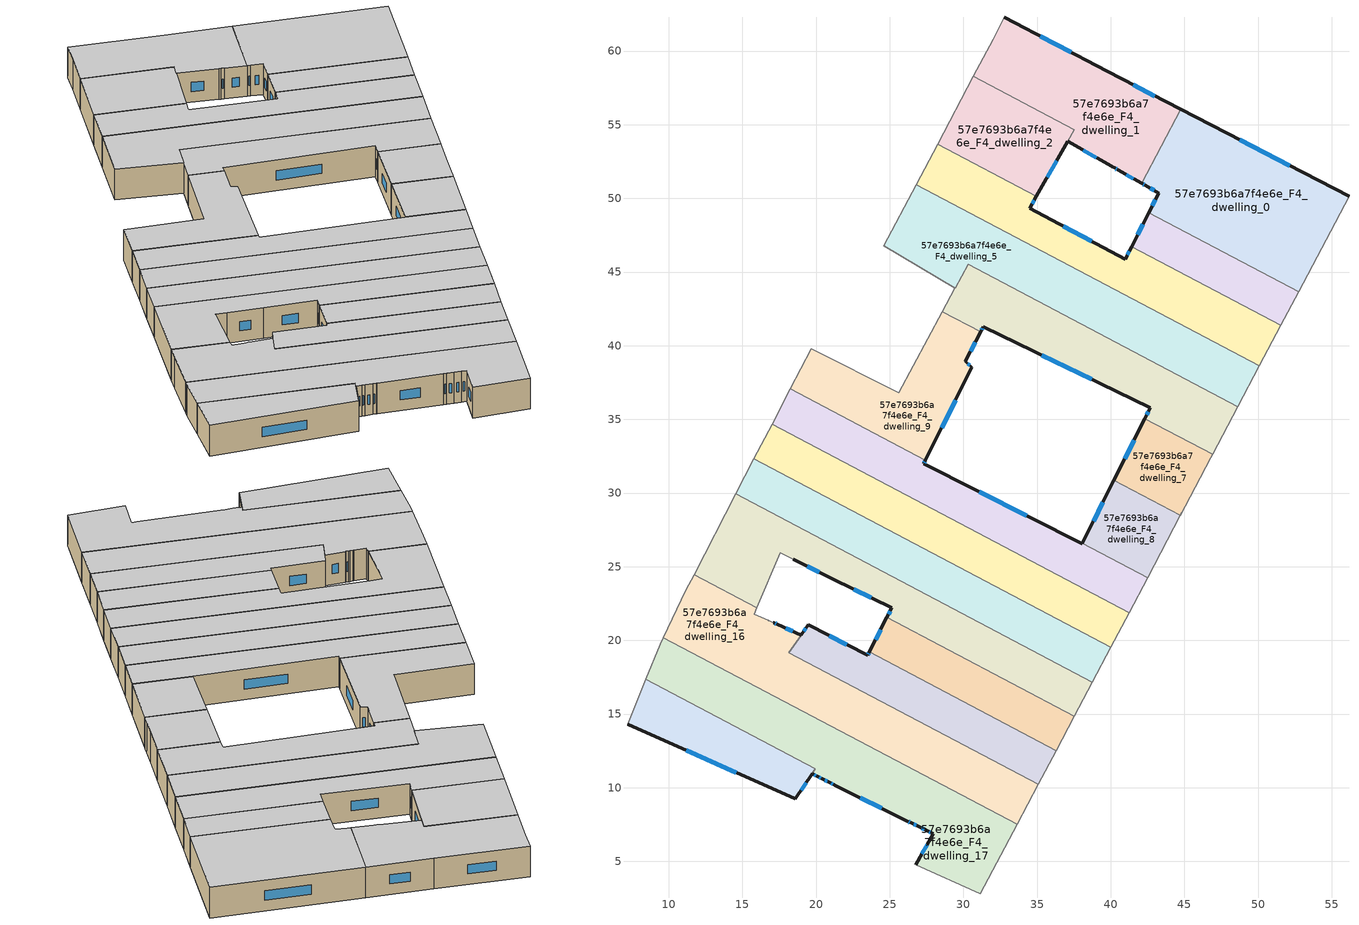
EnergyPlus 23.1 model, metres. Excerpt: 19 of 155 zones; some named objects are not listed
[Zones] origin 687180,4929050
57e7693b6a7f4e6e_F4_dwelling_0
 floor to 57e7693b6a7f4e6e_F3_dwelling_0 (EU_floor_Construction): 56.18,50.13 52.76,43.67 42.59,49.04 43.27,50.36 42.35,50.88 42.12,51.01 44.75,56.04 z12
 wall outside (EU_wall_Construction): 42.12,51.01 42.35,50.88 43.27,50.36 42.59,49.04 / 56.18,50.13 44.75,56.04 z12:15
 wall to 57e7693b6a7f4e6e_F4_dwelling_1 (EU_wall_Construction): 44.75,56.04 42.12,51.01 z12:15
 wall adiabatic (EU_wall_Construction): 52.76,43.67 56.18,50.13 z12:15
 wall to 57e7693b6a7f4e6e_F4_dwelling_3 (EU_wall_Construction): 42.59,49.04 52.76,43.67 z12:15
 window (EU_Window_Construction): 42.2,50.96 42.27,50.93 / 52.17,52.2 48.76,53.97 / 43.03,49.9 42.83,49.5 / 42.67,50.7 42.94,50.54 z13.05:13.95
 ceiling to 57e7693b6a7f4e6e_F5_dwelling_0 (EU_floor_Construction): 52.76,43.67 56.18,50.13 44.75,56.04 42.12,51.01 42.35,50.88 43.27,50.36 42.59,49.04 z15
57e7693b6a7f4e6e_F4_dwelling_1
 floor to 57e7693b6a7f4e6e_F3_dwelling_1 (EU_floor_Construction): 39.78,58.61 44.75,56.04 42.12,51.01 40.47,51.95 40.27,52.07 40.12,52.15 40.08,52.17 37.08,53.87 37.53,54.66 30.68,58.28 32.02,60.81 32.78,62.29 z12
 wall outside (EU_wall_Construction): 37.08,53.87 40.08,52.17 40.12,52.15 40.27,52.07 40.47,51.95 42.12,51.01 / 44.75,56.04 39.78,58.61 32.78,62.29 z12:15
 wall adiabatic (EU_wall_Construction): 32.78,62.29 32.02,60.81 30.68,58.28 z12:15
 wall to 57e7693b6a7f4e6e_F4_dwelling_2 (EU_wall_Construction): 30.68,58.28 37.53,54.66 37.08,53.87 z12:15
 window (EU_Window_Construction): 40.34,52.02 40.4,51.99 / 38.14,53.28 39.03,52.77 / 37.32,59.9 35.23,61 / 43.01,56.94 41.52,57.71 / 41.05,51.62 41.55,51.34 z13.05:13.95
 ceiling to 57e7693b6a7f4e6e_F5_dwelling_1 (EU_floor_Construction): 42.12,51.01 44.75,56.04 39.78,58.61 32.78,62.29 32.02,60.81 30.68,58.28 37.53,54.66 37.08,53.87 40.08,52.17 40.12,52.15 40.27,52.07 40.47,51.95 z15
57e7693b6a7f4e6e_F4_dwelling_10
 floor to 57e7693b6a7f4e6e_F3_dwelling_10 (EU_floor_Construction): 38.08,26.59 42.5,24.26 41.24,21.89 17.02,34.68 18.25,37.07 27.43,32.22 27.31,31.97 38.07,26.57 z12
 wall outside (EU_wall_Construction): 38.08,26.59 38.07,26.57 27.31,31.97 27.43,32.22 z12:15
 wall adiabatic (EU_wall_Construction): 41.24,21.89 42.5,24.26 / 18.25,37.07 17.02,34.68 z12:15
 wall to 57e7693b6a7f4e6e_F4_dwelling_11 (EU_wall_Construction): 17.02,34.68 41.24,21.89 z12:15
 wall to 57e7693b6a7f4e6e_F4_dwelling_9 (EU_wall_Construction): 27.43,32.22 18.25,37.07 z12:15
 wall to 57e7693b6a7f4e6e_F4_dwelling_8 (EU_wall_Construction): 42.5,24.26 38.08,26.59 z12:15
 window (EU_Window_Construction): 34.3,28.47 31.08,30.08 / 27.35,32.06 27.38,32.13 z13.05:13.95
 ceiling to 57e7693b6a7f4e6e_F5_dwelling_10 (EU_floor_Construction): 41.24,21.89 42.5,24.26 38.08,26.59 38.07,26.57 27.31,31.97 27.43,32.22 18.25,37.07 17.02,34.68 z15
57e7693b6a7f4e6e_F4_dwelling_11
 floor to 57e7693b6a7f4e6e_F3_dwelling_11 (EU_floor_Construction): 41.24,21.89 40,19.53 15.79,32.31 17.02,34.68 z12
 wall to 57e7693b6a7f4e6e_F4_dwelling_12 (EU_wall_Construction): 15.79,32.31 40,19.53 z12:15
 wall adiabatic (EU_wall_Construction): 17.02,34.68 15.79,32.31 / 40,19.53 41.24,21.89 z12:15
 ceiling to 57e7693b6a7f4e6e_F5_dwelling_11 (EU_floor_Construction): 40,19.53 41.24,21.89 17.02,34.68 15.79,32.31 z15
57e7693b6a7f4e6e_F4_dwelling_12
 floor to 57e7693b6a7f4e6e_F3_dwelling_12 (EU_floor_Construction): 40,19.53 38.75,17.17 14.56,29.95 15.79,32.31 z12
 wall to 57e7693b6a7f4e6e_F4_dwelling_13 (EU_wall_Construction): 14.56,29.95 38.75,17.17 z12:15
 wall adiabatic (EU_wall_Construction): 15.79,32.31 14.56,29.95 / 38.75,17.17 40,19.53 z12:15
 ceiling to 57e7693b6a7f4e6e_F5_dwelling_12 (EU_floor_Construction): 38.75,17.17 40,19.53 15.79,32.31 14.56,29.95 z15
57e7693b6a7f4e6e_F4_dwelling_13
 floor to 57e7693b6a7f4e6e_F3_dwelling_13 (EU_floor_Construction): 38.75,17.17 37.52,14.84 24.81,21.55 25.15,22.21 21.18,24.16 18.46,25.5 17.58,25.96 15.98,22.2 11.72,24.46 14.56,29.95 z12
 wall outside (EU_wall_Construction): 18.46,25.5 21.18,24.16 25.15,22.21 24.81,21.55 z12:15
 wall adiabatic (EU_wall_Construction): 37.52,14.84 38.75,17.17 / 15.98,22.2 17.58,25.96 18.46,25.5 / 14.56,29.95 11.72,24.46 z12:15
 wall to 57e7693b6a7f4e6e_F4_dwelling_14 (EU_wall_Construction): 24.81,21.55 37.52,14.84 z12:15
 wall to 57e7693b6a7f4e6e_F4_dwelling_16 (EU_wall_Construction): 11.72,24.46 15.98,22.2 z12:15
 window (EU_Window_Construction): 25.03,21.98 24.93,21.79 / 22.57,23.48 23.75,22.9 / 19.42,25.03 20.22,24.63 z13.05:13.95
 ceiling to 57e7693b6a7f4e6e_F5_dwelling_13 (EU_floor_Construction): 37.52,14.84 38.75,17.17 14.56,29.95 11.72,24.46 15.98,22.2 17.58,25.96 18.46,25.5 21.18,24.16 25.15,22.21 24.81,21.55 z15
57e7693b6a7f4e6e_F4_dwelling_14
 floor to 57e7693b6a7f4e6e_F3_dwelling_14 (EU_floor_Construction): 37.52,14.84 36.3,12.53 23.63,19.22 24.81,21.55 z12
 wall outside (EU_wall_Construction): 24.81,21.55 23.63,19.22 z12:15
 wall adiabatic (EU_wall_Construction): 36.3,12.53 37.52,14.84 z12:15
 wall to 57e7693b6a7f4e6e_F4_dwelling_15 (EU_wall_Construction): 23.63,19.22 36.3,12.53 z12:15
 window (EU_Window_Construction): 24.4,20.73 24.04,20.04 z13.05:13.95
 ceiling to 57e7693b6a7f4e6e_F5_dwelling_14 (EU_floor_Construction): 36.3,12.53 37.52,14.84 24.81,21.55 23.63,19.22 z15
57e7693b6a7f4e6e_F4_dwelling_15
 floor to 57e7693b6a7f4e6e_F3_dwelling_15 (EU_floor_Construction): 36.3,12.53 35.08,10.22 18.14,19.17 19,20.37 19.48,21.04 23.51,18.97 23.63,19.22 z12
 wall outside (EU_wall_Construction): 23.63,19.22 23.51,18.97 19.48,21.04 19,20.37 z12:15
 wall adiabatic (EU_wall_Construction): 35.08,10.22 36.3,12.53 z12:15
 wall to 57e7693b6a7f4e6e_F4_dwelling_16 (EU_wall_Construction): 19,20.36 18.14,19.17 35.08,10.22 z12:15
 window (EU_Window_Construction): 19.31,20.81 19.17,20.61 / 22.1,19.7 20.89,20.32 / 23.58,19.13 23.55,19.06 z13.05:13.95
 ceiling to 57e7693b6a7f4e6e_F5_dwelling_15 (EU_floor_Construction): 35.08,10.22 36.3,12.53 23.63,19.22 23.51,18.97 19.48,21.04 19,20.37 18.14,19.17 z15
57e7693b6a7f4e6e_F4_dwelling_16
 floor to 57e7693b6a7f4e6e_F3_dwelling_16 (EU_floor_Construction): 35.08,10.22 33.64,7.51 9.64,20.19 11.18,23.4 11.72,24.46 15.98,22.2 15.81,21.78 16.76,21.36 16.8,21.34 16.82,21.33 17.09,21.21 17.15,21.19 17.36,21.09 17.38,21.08 18.99,20.36 18.14,19.17 z12
 wall outside (EU_wall_Construction): 18.99,20.36 17.38,21.08 17.36,21.09 17.15,21.19 17.09,21.21 z12:15
 wall adiabatic (EU_wall_Construction): 17.09,21.21 16.82,21.33 16.8,21.34 16.76,21.36 15.81,21.78 15.98,22.2 / 33.64,7.51 35.08,10.22 / 11.72,24.46 11.18,23.4 9.64,20.19 z12:15
 wall to 57e7693b6a7f4e6e_F4_dwelling_17 (EU_wall_Construction): 9.64,20.19 33.64,7.51 z12:15
 window (EU_Window_Construction): 17.29,21.12 17.22,21.15 / 18.43,20.62 17.95,20.83 z13.05:13.95
 ceiling to 57e7693b6a7f4e6e_F5_dwelling_16 (EU_floor_Construction): 33.64,7.51 35.08,10.22 18.14,19.17 18.99,20.36 17.38,21.08 17.36,21.09 17.15,21.19 17.09,21.21 16.82,21.33 16.8,21.34 16.76,21.36 15.81,21.78 15.98,22.2 11.72,24.46 11.18,23.4 9.64,20.19 z15
57e7693b6a7f4e6e_F4_dwelling_17
 floor to 57e7693b6a7f4e6e_F3_dwelling_17 (EU_floor_Construction): 33.64,7.51 31.16,2.8 26.79,4.76 27.94,6.87 27.54,7.08 27,7.34 26.99,7.35 26.46,7.61 26.2,7.74 21.29,10.17 21.23,10.21 20.95,10.34 20.41,10.61 20.14,10.74 19.73,10.94 18.58,9.24 19.95,11.28 8.45,17.36 9.42,19.73 9.64,20.19 z12
 wall outside (EU_wall_Construction): 18.58,9.24 19.73,10.94 20.14,10.74 20.41,10.61 20.95,10.34 21.23,10.21 21.29,10.17 26.2,7.74 26.46,7.61 26.99,7.35 27,7.34 27.54,7.08 27.94,6.87 26.79,4.76 z12:15
 wall to 57e7693b6a7f4e6e_F4_dwelling_18 (EU_wall_Construction): 8.45,17.36 19.95,11.28 18.58,9.24 z12:15
 wall adiabatic (EU_wall_Construction): 9.64,20.19 9.42,19.73 8.45,17.36 / 26.79,4.76 31.16,2.8 33.64,7.51 z12:15
 window (EU_Window_Construction): 27.54,6.13 27.19,5.5 / 27.68,7 27.8,6.94 / 27.19,7.25 27.35,7.17 / 26.65,7.52 26.81,7.44 / 26.29,7.69 26.37,7.65 / 23.01,9.32 24.47,8.59 / 21.05,10.29 21.13,10.25 / 20.6,10.51 20.76,10.43 / 20.24,10.7 20.32,10.66 / 19.88,10.87 20,10.81 / 18.99,9.83 19.33,10.34 z13.05:13.95
 ceiling to 57e7693b6a7f4e6e_F5_dwelling_17 (EU_floor_Construction): 31.16,2.8 33.64,7.51 9.64,20.19 9.42,19.73 8.45,17.36 19.95,11.28 18.58,9.24 19.73,10.94 20.14,10.74 20.41,10.61 20.95,10.34 21.23,10.21 21.29,10.17 26.2,7.74 26.46,7.61 26.99,7.35 27,7.34 27.54,7.08 27.94,6.87 26.79,4.76 z15
57e7693b6a7f4e6e_F4_dwelling_18
 floor to 57e7693b6a7f4e6e_F3_dwelling_18 (EU_floor_Construction): 19.95,11.28 18.58,9.24 7.21,14.3 8.45,17.36 z12
 wall outside (EU_wall_Construction): 7.21,14.3 18.58,9.24 z12:15
 wall adiabatic (EU_wall_Construction): 8.45,17.36 7.21,14.3 z12:15
 window (EU_Window_Construction): 11.19,12.53 14.59,11.01 z13.05:13.95
 ceiling to 57e7693b6a7f4e6e_F5_dwelling_18 (EU_floor_Construction): 18.58,9.24 19.95,11.28 8.45,17.36 7.21,14.3 z15
57e7693b6a7f4e6e_F4_dwelling_2
 floor to 57e7693b6a7f4e6e_F3_dwelling_2 (EU_floor_Construction): 37.53,54.66 34.96,50.13 28.25,53.68 30.68,58.28 z12
 wall outside (EU_wall_Construction): 34.96,50.13 37.08,53.87 z12:15
 wall adiabatic (EU_wall_Construction): 30.68,58.28 28.25,53.68 z12:15
 wall to 57e7693b6a7f4e6e_F4_dwelling_4 (EU_wall_Construction): 28.25,53.68 34.96,50.13 z12:15
 window (EU_Window_Construction): 35.71,51.44 36.34,52.56 z13.05:13.95
 ceiling to 57e7693b6a7f4e6e_F5_dwelling_2 (EU_floor_Construction): 34.96,50.13 37.53,54.66 30.68,58.28 28.25,53.68 z15
57e7693b6a7f4e6e_F4_dwelling_3
 floor to 57e7693b6a7f4e6e_F3_dwelling_3 (EU_floor_Construction): 52.76,43.67 51.55,41.38 41.42,46.72 42.59,49.04 z12
 wall outside (EU_wall_Construction): 42.59,49.04 41.42,46.72 z12:15
 wall adiabatic (EU_wall_Construction): 51.55,41.38 52.76,43.67 z12:15
 wall to 57e7693b6a7f4e6e_F4_dwelling_4 (EU_wall_Construction): 41.42,46.72 51.55,41.38 z12:15
 window (EU_Window_Construction): 42.18,48.23 41.83,47.54 z13.05:13.95
 ceiling to 57e7693b6a7f4e6e_F5_dwelling_3 (EU_floor_Construction): 51.55,41.38 52.76,43.67 42.59,49.04 41.42,46.72 z15
57e7693b6a7f4e6e_F4_dwelling_4
 floor to 57e7693b6a7f4e6e_F3_dwelling_4 (EU_floor_Construction): 41.42,46.72 51.55,41.38 50.1,38.63 26.8,50.94 28.25,53.68 34.96,50.13 34.52,49.34 40.97,45.85 z12
 wall outside (EU_wall_Construction): 41.42,46.72 40.97,45.85 34.52,49.34 34.96,50.13 z12:15
 wall adiabatic (EU_wall_Construction): 50.1,38.63 51.55,41.38 / 28.25,53.68 26.8,50.94 z12:15
 wall to 57e7693b6a7f4e6e_F4_dwelling_5 (EU_wall_Construction): 26.8,50.94 50.1,38.63 z12:15
 window (EU_Window_Construction): 38.71,47.08 36.78,48.12 / 41.26,46.42 41.13,46.16 / 34.67,49.62 34.81,49.86 z13.05:13.95
 ceiling to 57e7693b6a7f4e6e_F5_dwelling_4 (EU_floor_Construction): 50.1,38.63 51.55,41.38 41.42,46.72 40.97,45.85 34.52,49.34 34.96,50.13 28.25,53.68 26.8,50.94 z15
57e7693b6a7f4e6e_F4_dwelling_5
 floor to 57e7693b6a7f4e6e_F3_dwelling_5 (EU_floor_Construction): 50.1,38.63 48.64,35.87 30.32,45.54 29.44,43.89 24.6,46.77 26.8,50.94 z12
 wall adiabatic (EU_wall_Construction): 26.8,50.94 24.6,46.77 29.44,43.89 30.32,45.54 / 48.64,35.87 50.1,38.63 z12:15
 wall to 57e7693b6a7f4e6e_F4_dwelling_6 (EU_wall_Construction): 30.33,45.54 48.64,35.87 z12:15
 ceiling to 57e7693b6a7f4e6e_F5_dwelling_5 (EU_floor_Construction): 48.64,35.87 50.1,38.63 26.8,50.94 24.6,46.77 29.44,43.89 30.32,45.54 z15
57e7693b6a7f4e6e_F4_dwelling_6
 floor to 57e7693b6a7f4e6e_F3_dwelling_6 (EU_floor_Construction): 48.64,35.87 46.92,32.62 42.33,35.04 42.69,35.77 31.35,41.3 31.17,40.94 28.58,42.31 29.44,43.89 30.33,45.54 z12
 wall outside (EU_wall_Construction): 31.17,40.94 31.35,41.3 42.69,35.77 42.33,35.04 z12:15
 wall adiabatic (EU_wall_Construction): 29.43,43.89 28.58,42.31 / 30.33,45.54 29.44,43.89 / 46.92,32.62 48.64,35.87 z12:15
 wall to 57e7693b6a7f4e6e_F4_dwelling_7 (EU_wall_Construction): 42.33,35.04 46.92,32.62 z12:15
 wall to 57e7693b6a7f4e6e_F4_dwelling_9 (EU_wall_Construction): 28.58,42.31 31.17,40.94 z12:15
 window (EU_Window_Construction): 42.57,35.52 42.46,35.3 / 35.33,39.36 38.72,37.71 / 31.23,41.07 31.29,41.18 z13.05:13.95
 ceiling to 57e7693b6a7f4e6e_F5_dwelling_6 (EU_floor_Construction): 46.92,32.62 48.64,35.87 30.33,45.54 29.44,43.89 28.58,42.31 31.17,40.94 31.35,41.3 42.69,35.77 42.33,35.04 z15
57e7693b6a7f4e6e_F4_dwelling_7
 floor to 57e7693b6a7f4e6e_F3_dwelling_7 (EU_floor_Construction): 46.92,32.62 46.81,32.4 45.76,30.4 45.06,29.11 44.82,28.65 44.73,28.48 40.22,30.85 42.33,35.04 z12
 wall outside (EU_wall_Construction): 42.33,35.04 40.22,30.85 z12:15
 wall adiabatic (EU_wall_Construction): 44.73,28.48 44.82,28.65 45.06,29.11 45.76,30.4 46.81,32.4 46.92,32.62 z12:15
 wall to 57e7693b6a7f4e6e_F4_dwelling_8 (EU_wall_Construction): 40.22,30.85 44.73,28.48 z12:15
 window (EU_Window_Construction): 41.59,33.57 40.96,32.32 z13.05:13.95
 ceiling to 57e7693b6a7f4e6e_F5_dwelling_7 (EU_floor_Construction): 45.06,29.11 45.76,30.4 46.81,32.4 46.92,32.62 42.33,35.04 40.22,30.85 44.73,28.48 44.82,28.65 z15
57e7693b6a7f4e6e_F4_dwelling_8
 floor to 57e7693b6a7f4e6e_F3_dwelling_8 (EU_floor_Construction): 44.73,28.48 42.5,24.26 38.08,26.59 40.22,30.85 z12
 wall outside (EU_wall_Construction): 40.22,30.85 38.08,26.59 z12:15
 wall adiabatic (EU_wall_Construction): 42.5,24.26 44.73,28.48 z12:15
 window (EU_Window_Construction): 39.47,29.36 38.83,28.09 z13.05:13.95
 ceiling to 57e7693b6a7f4e6e_F5_dwelling_8 (EU_floor_Construction): 42.5,24.26 44.73,28.48 40.22,30.85 38.08,26.59 z15
57e7693b6a7f4e6e_F4_dwelling_9
 floor to 57e7693b6a7f4e6e_F3_dwelling_9 (EU_floor_Construction): 31.17,40.94 30.15,38.93 30.57,38.52 27.43,32.22 18.25,37.07 19.67,39.8 25.61,36.82 28.58,42.31 z12
 wall outside (EU_wall_Construction): 27.43,32.22 30.57,38.52 30.15,38.93 31.17,40.94 z12:15
 wall adiabatic (EU_wall_Construction): 28.58,42.31 25.61,36.82 19.67,39.8 18.25,37.07 z12:15
 window (EU_Window_Construction): 30.5,39.64 30.81,40.24 / 30.42,38.67 30.3,38.79 / 28.53,34.43 29.47,36.31 z13.05:13.95
 ceiling to 57e7693b6a7f4e6e_F5_dwelling_9 (EU_floor_Construction): 27.43,32.22 30.57,38.52 30.15,38.93 31.17,40.94 28.58,42.31 25.61,36.82 19.67,39.8 18.25,37.07 z15
[Building]
EU S2 Campaign: North Axis=0; Terrain=City; Solar Distribution=FullExterior
[Site:Location]
Bologna: Latitude=44.5; Longitude=11.25; Time Zone=1; Elevation=37
[SizingPeriod:WeatherFileDays]
AnnualSizingPeriod: Begin Month=1; Begin Day of Month=1; End Month=12; End Day of Month=31; Day of Week for Start Day=Monday; Use Weather File Daylight Saving Period=No; Use Weather File Rain and Snow Indicators=No
[MATERIAL]
EU_InternalMass_Material: Roughness=MediumRough; Thickness=0.1; Conductivity=1; Density=1800; Specific Heat=900; Thermal Absorptance=0.9; Solar Absorptance=0.7; Visible Absorptance=0.7
[MATERIAL:NOMASS] Roughness=MediumRough; Thermal Absorptance=0.9; Solar Absorptance=0.7; Visible Absorptance=0.7
Name | Thermal Resistance
EU_wall_NoMass | 0.890213
EU_floor_NoMass | 0.79516
[WINDOWMATERIAL:SIMPLEGLAZINGSYSTEM]
EU_Window_SimpleGlazing: UFactor=4.49146; Solar Heat Gain Coefficient=0.85; Visible Transmittance=0.85
[CONSTRUCTION]
EU_wall_Construction: EU_wall_NoMass
EU_floor_Construction: EU_floor_NoMass
EU_Window_Construction: EU_Window_SimpleGlazing
EU_InternalMass_Construction: EU_InternalMass_Material
[ZONE] Type=1; Multiplier=1; Ceiling Height=autocalculate; Floor Area=autocalculate; Part of Total Floor Area=Yes
Name | Volume
57e7693b6a7f4e6e_F4_dwelling_0 | 273.538
57e7693b6a7f4e6e_F4_dwelling_1 | 201.469
57e7693b6a7f4e6e_F4_dwelling_10 | 215.485
57e7693b6a7f4e6e_F4_dwelling_11 | 219.079
57e7693b6a7f4e6e_F4_dwelling_12 | 218.656
57e7693b6a7f4e6e_F4_dwelling_13 | 250.606
57e7693b6a7f4e6e_F4_dwelling_14 | 112.817
57e7693b6a7f4e6e_F4_dwelling_15 | 144.416
57e7693b6a7f4e6e_F4_dwelling_16 | 288.321
57e7693b6a7f4e6e_F4_dwelling_17 | 290.281
57e7693b6a7f4e6e_F4_dwelling_18 | 109.363
57e7693b6a7f4e6e_F4_dwelling_2 | 119.768
57e7693b6a7f4e6e_F4_dwelling_3 | 89.3137
57e7693b6a7f4e6e_F4_dwelling_4 | 224.565
57e7693b6a7f4e6e_F4_dwelling_5 | 276.244
57e7693b6a7f4e6e_F4_dwelling_6 | 205.351
57e7693b6a7f4e6e_F4_dwelling_7 | 72.3516
57e7693b6a7f4e6e_F4_dwelling_8 | 72.1479
57e7693b6a7f4e6e_F4_dwelling_9 | 161.722
[INTERNALMASS] Construction=EU_InternalMass_Construction
Name | Zone or ZoneList | Surface Area
57e7693b6a7f4e6e_F4_dwelling_0_EU_InternalMass | 57e7693b6a7f4e6e_F4_dwelling_0 | 91.1771
57e7693b6a7f4e6e_F4_dwelling_1_EU_InternalMass | 57e7693b6a7f4e6e_F4_dwelling_1 | 67.1601
57e7693b6a7f4e6e_F4_dwelling_2_EU_InternalMass | 57e7693b6a7f4e6e_F4_dwelling_2 | 39.9253
57e7693b6a7f4e6e_F4_dwelling_3_EU_InternalMass | 57e7693b6a7f4e6e_F4_dwelling_3 | 29.7713
57e7693b6a7f4e6e_F4_dwelling_4_EU_InternalMass | 57e7693b6a7f4e6e_F4_dwelling_4 | 74.8548
57e7693b6a7f4e6e_F4_dwelling_5_EU_InternalMass | 57e7693b6a7f4e6e_F4_dwelling_5 | 92.081
57e7693b6a7f4e6e_F4_dwelling_6_EU_InternalMass | 57e7693b6a7f4e6e_F4_dwelling_6 | 68.4546
57e7693b6a7f4e6e_F4_dwelling_7_EU_InternalMass | 57e7693b6a7f4e6e_F4_dwelling_7 | 24.1178
57e7693b6a7f4e6e_F4_dwelling_8_EU_InternalMass | 57e7693b6a7f4e6e_F4_dwelling_8 | 24.0477
57e7693b6a7f4e6e_F4_dwelling_9_EU_InternalMass | 57e7693b6a7f4e6e_F4_dwelling_9 | 53.9065
57e7693b6a7f4e6e_F4_dwelling_10_EU_InternalMass | 57e7693b6a7f4e6e_F4_dwelling_10 | 71.8358
57e7693b6a7f4e6e_F4_dwelling_11_EU_InternalMass | 57e7693b6a7f4e6e_F4_dwelling_11 | 73.0264
57e7693b6a7f4e6e_F4_dwelling_12_EU_InternalMass | 57e7693b6a7f4e6e_F4_dwelling_12 | 72.8854
57e7693b6a7f4e6e_F4_dwelling_13_EU_InternalMass | 57e7693b6a7f4e6e_F4_dwelling_13 | 83.5409
57e7693b6a7f4e6e_F4_dwelling_14_EU_InternalMass | 57e7693b6a7f4e6e_F4_dwelling_14 | 37.6057
57e7693b6a7f4e6e_F4_dwelling_15_EU_InternalMass | 57e7693b6a7f4e6e_F4_dwelling_15 | 48.1423
57e7693b6a7f4e6e_F4_dwelling_16_EU_InternalMass | 57e7693b6a7f4e6e_F4_dwelling_16 | 96.1041
57e7693b6a7f4e6e_F4_dwelling_17_EU_InternalMass | 57e7693b6a7f4e6e_F4_dwelling_17 | 96.767
57e7693b6a7f4e6e_F4_dwelling_18_EU_InternalMass | 57e7693b6a7f4e6e_F4_dwelling_18 | 36.4654
[OTHEREQUIPMENT] Fuel Type=Electricity; Design Level Calculation Method=Watts/Area; Power per Zone Floor Area=1; Fraction Latent=0; Fraction Radiant=0; Fraction Lost=0; Carbon Dioxide Generation Rate=0; EndUse Subcategory=EU_Step8_InternalGains
Name | Zone or ZoneList or Space or SpaceList | Schedule
EU_Step8_InternalGain_57e7693b6a7f4e6e_F4_dwelling_0_f000 | 57e7693b6a7f4e6e_F4_dwelling_0 | EU_Step8_GainSchedule_57e7693b6a7f4e6e_F4_dwelling_0_f000
EU_Step8_InternalGain_57e7693b6a7f4e6e_F4_dwelling_1_f000 | 57e7693b6a7f4e6e_F4_dwelling_1 | EU_Step8_GainSchedule_57e7693b6a7f4e6e_F4_dwelling_1_f000
EU_Step8_InternalGain_57e7693b6a7f4e6e_F4_dwelling_2_f000 | 57e7693b6a7f4e6e_F4_dwelling_2 | EU_Step8_GainSchedule_57e7693b6a7f4e6e_F4_dwelling_2_f000
EU_Step8_InternalGain_57e7693b6a7f4e6e_F4_dwelling_3_f000 | 57e7693b6a7f4e6e_F4_dwelling_3 | EU_Step8_GainSchedule_57e7693b6a7f4e6e_F4_dwelling_3_f000
EU_Step8_InternalGain_57e7693b6a7f4e6e_F4_dwelling_4_f000 | 57e7693b6a7f4e6e_F4_dwelling_4 | EU_Step8_GainSchedule_57e7693b6a7f4e6e_F4_dwelling_4_f000
EU_Step8_InternalGain_57e7693b6a7f4e6e_F4_dwelling_5_f000 | 57e7693b6a7f4e6e_F4_dwelling_5 | EU_Step8_GainSchedule_57e7693b6a7f4e6e_F4_dwelling_5_f000
EU_Step8_InternalGain_57e7693b6a7f4e6e_F4_dwelling_6_f000 | 57e7693b6a7f4e6e_F4_dwelling_6 | EU_Step8_GainSchedule_57e7693b6a7f4e6e_F4_dwelling_6_f000
EU_Step8_InternalGain_57e7693b6a7f4e6e_F4_dwelling_7_f000 | 57e7693b6a7f4e6e_F4_dwelling_7 | EU_Step8_GainSchedule_57e7693b6a7f4e6e_F4_dwelling_7_f000
EU_Step8_InternalGain_57e7693b6a7f4e6e_F4_dwelling_8_f000 | 57e7693b6a7f4e6e_F4_dwelling_8 | EU_Step8_GainSchedule_57e7693b6a7f4e6e_F4_dwelling_8_f000
EU_Step8_InternalGain_57e7693b6a7f4e6e_F4_dwelling_9_f000 | 57e7693b6a7f4e6e_F4_dwelling_9 | EU_Step8_GainSchedule_57e7693b6a7f4e6e_F4_dwelling_9_f000
EU_Step8_InternalGain_57e7693b6a7f4e6e_F4_dwelling_10_f000 | 57e7693b6a7f4e6e_F4_dwelling_10 | EU_Step8_GainSchedule_57e7693b6a7f4e6e_F4_dwelling_10_f000
EU_Step8_InternalGain_57e7693b6a7f4e6e_F4_dwelling_11_f000 | 57e7693b6a7f4e6e_F4_dwelling_11 | EU_Step8_GainSchedule_57e7693b6a7f4e6e_F4_dwelling_11_f000
EU_Step8_InternalGain_57e7693b6a7f4e6e_F4_dwelling_12_f000 | 57e7693b6a7f4e6e_F4_dwelling_12 | EU_Step8_GainSchedule_57e7693b6a7f4e6e_F4_dwelling_12_f000
EU_Step8_InternalGain_57e7693b6a7f4e6e_F4_dwelling_13_f000 | 57e7693b6a7f4e6e_F4_dwelling_13 | EU_Step8_GainSchedule_57e7693b6a7f4e6e_F4_dwelling_13_f000
EU_Step8_InternalGain_57e7693b6a7f4e6e_F4_dwelling_14_f000 | 57e7693b6a7f4e6e_F4_dwelling_14 | EU_Step8_GainSchedule_57e7693b6a7f4e6e_F4_dwelling_14_f000
EU_Step8_InternalGain_57e7693b6a7f4e6e_F4_dwelling_15_f000 | 57e7693b6a7f4e6e_F4_dwelling_15 | EU_Step8_GainSchedule_57e7693b6a7f4e6e_F4_dwelling_15_f000
EU_Step8_InternalGain_57e7693b6a7f4e6e_F4_dwelling_16_f000 | 57e7693b6a7f4e6e_F4_dwelling_16 | EU_Step8_GainSchedule_57e7693b6a7f4e6e_F4_dwelling_16_f000
EU_Step8_InternalGain_57e7693b6a7f4e6e_F4_dwelling_17_f000 | 57e7693b6a7f4e6e_F4_dwelling_17 | EU_Step8_GainSchedule_57e7693b6a7f4e6e_F4_dwelling_17_f000
EU_Step8_InternalGain_57e7693b6a7f4e6e_F4_dwelling_18_f000 | 57e7693b6a7f4e6e_F4_dwelling_18 | EU_Step8_GainSchedule_57e7693b6a7f4e6e_F4_dwelling_18_f000
[ZONEVENTILATION:DESIGNFLOWRATE] Schedule=EU_AlwaysOn; Design Flow Rate Calculation Method=AirChanges/Hour; Air Changes per Hour=0.718634; Ventilation Type=Natural; Fan Pressure Rise=0; Fan Total Efficiency=1; Constant Term Coefficient=1; Temperature Term Coefficient=0; Velocity Term Coefficient=0; Velocity Squared Term Coefficient=0; Minimum Indoor Temperature=-100; Maximum Indoor Temperature=100; Delta Temperature=-100; Minimum Outdoor Temperature=-100; Maximum Outdoor Temperature=100; Maximum Wind Speed=40
Name | Zone or ZoneList or Space or SpaceList
EU_ConstantAir_57e7693b6a7f4e6e_F4_dwelling_0 | 57e7693b6a7f4e6e_F4_dwelling_0
EU_ConstantAir_57e7693b6a7f4e6e_F4_dwelling_1 | 57e7693b6a7f4e6e_F4_dwelling_1
EU_ConstantAir_57e7693b6a7f4e6e_F4_dwelling_2 | 57e7693b6a7f4e6e_F4_dwelling_2
EU_ConstantAir_57e7693b6a7f4e6e_F4_dwelling_3 | 57e7693b6a7f4e6e_F4_dwelling_3
EU_ConstantAir_57e7693b6a7f4e6e_F4_dwelling_4 | 57e7693b6a7f4e6e_F4_dwelling_4
EU_ConstantAir_57e7693b6a7f4e6e_F4_dwelling_5 | 57e7693b6a7f4e6e_F4_dwelling_5
EU_ConstantAir_57e7693b6a7f4e6e_F4_dwelling_6 | 57e7693b6a7f4e6e_F4_dwelling_6
EU_ConstantAir_57e7693b6a7f4e6e_F4_dwelling_7 | 57e7693b6a7f4e6e_F4_dwelling_7
EU_ConstantAir_57e7693b6a7f4e6e_F4_dwelling_8 | 57e7693b6a7f4e6e_F4_dwelling_8
EU_ConstantAir_57e7693b6a7f4e6e_F4_dwelling_9 | 57e7693b6a7f4e6e_F4_dwelling_9
EU_ConstantAir_57e7693b6a7f4e6e_F4_dwelling_10 | 57e7693b6a7f4e6e_F4_dwelling_10
EU_ConstantAir_57e7693b6a7f4e6e_F4_dwelling_11 | 57e7693b6a7f4e6e_F4_dwelling_11
EU_ConstantAir_57e7693b6a7f4e6e_F4_dwelling_12 | 57e7693b6a7f4e6e_F4_dwelling_12
EU_ConstantAir_57e7693b6a7f4e6e_F4_dwelling_13 | 57e7693b6a7f4e6e_F4_dwelling_13
EU_ConstantAir_57e7693b6a7f4e6e_F4_dwelling_14 | 57e7693b6a7f4e6e_F4_dwelling_14
EU_ConstantAir_57e7693b6a7f4e6e_F4_dwelling_15 | 57e7693b6a7f4e6e_F4_dwelling_15
EU_ConstantAir_57e7693b6a7f4e6e_F4_dwelling_16 | 57e7693b6a7f4e6e_F4_dwelling_16
EU_ConstantAir_57e7693b6a7f4e6e_F4_dwelling_17 | 57e7693b6a7f4e6e_F4_dwelling_17
EU_ConstantAir_57e7693b6a7f4e6e_F4_dwelling_18 | 57e7693b6a7f4e6e_F4_dwelling_18
[HVACTEMPLATE:ZONE:IDEALLOADSAIRSYSTEM] System Availability Schedule=EU_AlwaysOn; Maximum Heating Supply Air Temperature=50; Minimum Cooling Supply Air Temperature=13; Maximum Heating Supply Air Humidity Ratio=0.0156; Minimum Cooling Supply Air Humidity Ratio=0.0077; Heating Limit=NoLimit; Cooling Limit=NoLimit; Heating Availability Schedule=EU_AlwaysOn; Cooling Availability Schedule=EU_CoolingOff; Dehumidification Control Type=ConstantSensibleHeatRatio; Cooling Sensible Heat Ratio=0.7; Dehumidification Setpoint=60; Humidification Control Type=None; Humidification Setpoint=30; Outdoor Air Method=None; Outdoor Air Flow Rate per Person=0.00944; Outdoor Air Flow Rate per Zone Floor Area=0; Outdoor Air Flow Rate per Zone=0; Demand Controlled Ventilation Type=None; Outdoor Air Economizer Type=NoEconomizer; Heat Recovery Type=None; Sensible Heat Recovery Effectiveness=0.7; Latent Heat Recovery Effectiveness=0.65
Name | Template Thermostat
57e7693b6a7f4e6e_F4_dwelling_0 | EU_HeatOnly_57e7693b6a7f4e6e_F4_dwelling_0
57e7693b6a7f4e6e_F4_dwelling_1 | EU_HeatOnly_57e7693b6a7f4e6e_F4_dwelling_1
57e7693b6a7f4e6e_F4_dwelling_2 | EU_HeatOnly_57e7693b6a7f4e6e_F4_dwelling_2
57e7693b6a7f4e6e_F4_dwelling_3 | EU_HeatOnly_57e7693b6a7f4e6e_F4_dwelling_3
57e7693b6a7f4e6e_F4_dwelling_4 | EU_HeatOnly_57e7693b6a7f4e6e_F4_dwelling_4
57e7693b6a7f4e6e_F4_dwelling_5 | EU_HeatOnly_57e7693b6a7f4e6e_F4_dwelling_5
57e7693b6a7f4e6e_F4_dwelling_6 | EU_HeatOnly_57e7693b6a7f4e6e_F4_dwelling_6
57e7693b6a7f4e6e_F4_dwelling_7 | EU_HeatOnly_57e7693b6a7f4e6e_F4_dwelling_7
57e7693b6a7f4e6e_F4_dwelling_8 | EU_HeatOnly_57e7693b6a7f4e6e_F4_dwelling_8
57e7693b6a7f4e6e_F4_dwelling_9 | EU_HeatOnly_57e7693b6a7f4e6e_F4_dwelling_9
57e7693b6a7f4e6e_F4_dwelling_10 | EU_HeatOnly_57e7693b6a7f4e6e_F4_dwelling_10
57e7693b6a7f4e6e_F4_dwelling_11 | EU_HeatOnly_57e7693b6a7f4e6e_F4_dwelling_11
57e7693b6a7f4e6e_F4_dwelling_12 | EU_HeatOnly_57e7693b6a7f4e6e_F4_dwelling_12
57e7693b6a7f4e6e_F4_dwelling_13 | EU_HeatOnly_57e7693b6a7f4e6e_F4_dwelling_13
57e7693b6a7f4e6e_F4_dwelling_14 | EU_HeatOnly_57e7693b6a7f4e6e_F4_dwelling_14
57e7693b6a7f4e6e_F4_dwelling_15 | EU_HeatOnly_57e7693b6a7f4e6e_F4_dwelling_15
57e7693b6a7f4e6e_F4_dwelling_16 | EU_HeatOnly_57e7693b6a7f4e6e_F4_dwelling_16
57e7693b6a7f4e6e_F4_dwelling_17 | EU_HeatOnly_57e7693b6a7f4e6e_F4_dwelling_17
57e7693b6a7f4e6e_F4_dwelling_18 | EU_HeatOnly_57e7693b6a7f4e6e_F4_dwelling_18
[SIZING:ZONE] Zone Cooling Design Supply Air Temperature Input Method=SupplyAirTemperature; Zone Cooling Design Supply Air Temperature=13; Zone Heating Design Supply Air Temperature Input Method=SupplyAirTemperature; Zone Heating Design Supply Air Temperature=50; Zone Cooling Design Supply Air Humidity Ratio=0.008; Zone Heating Design Supply Air Humidity Ratio=0.008; Cooling Design Air Flow Method=DesignDay; Cooling Design Air Flow Rate=0; Cooling Minimum Air Flow per Zone Floor Area=0.000762; Cooling Minimum Air Flow=0; Cooling Minimum Air Flow Fraction=0.2; Heating Design Air Flow Method=DesignDay; Heating Design Air Flow Rate=0; Heating Maximum Air Flow per Zone Floor Area=0.002032; Heating Maximum Air Flow=0.141576; Heating Maximum Air Flow Fraction=0.3; Account for Dedicated Outdoor Air System=No; Dedicated Outdoor Air System Control Strategy=NeutralSupplyAir; Dedicated Outdoor Air Low Setpoint Temperature for Design=autosize; Dedicated Outdoor Air High Setpoint Temperature for Design=autosize; Zone Load Sizing Method=Sensible Load Only No Latent Load; Zone Latent Cooling Design Supply Air Humidity Ratio Input Method=HumidityRatioDifference; Zone Cooling Design Supply Air Humidity Ratio Difference=0.005; Zone Latent Heating Design Supply Air Humidity Ratio Input Method=HumidityRatioDifference; Zone Humidification Design Supply Air Humidity Ratio Difference=0.005
57e7693b6a7f4e6e_F4_dwelling_0; 57e7693b6a7f4e6e_F4_dwelling_1; 57e7693b6a7f4e6e_F4_dwelling_2; 57e7693b6a7f4e6e_F4_dwelling_3; 57e7693b6a7f4e6e_F4_dwelling_4; 57e7693b6a7f4e6e_F4_dwelling_5; 57e7693b6a7f4e6e_F4_dwelling_6; 57e7693b6a7f4e6e_F4_dwelling_7; 57e7693b6a7f4e6e_F4_dwelling_8; 57e7693b6a7f4e6e_F4_dwelling_9; 57e7693b6a7f4e6e_F4_dwelling_10; 57e7693b6a7f4e6e_F4_dwelling_11; 57e7693b6a7f4e6e_F4_dwelling_12; 57e7693b6a7f4e6e_F4_dwelling_13; 57e7693b6a7f4e6e_F4_dwelling_14; 57e7693b6a7f4e6e_F4_dwelling_15; 57e7693b6a7f4e6e_F4_dwelling_16; 57e7693b6a7f4e6e_F4_dwelling_17; 57e7693b6a7f4e6e_F4_dwelling_18
[SCHEDULE:CONSTANT]
Name | Hourly Value
EU_AlwaysOn | 1
EU_CoolingOff | 0
[SCHEDULE:FILE] Column Number=1; Rows to Skip at Top=0; Number of Hours of Data=8760; Column Separator=Comma; Interpolate to Timestep=No; Minutes per Item=60; Adjust Schedule for Daylight Savings=Yes
Name | File
EU_Step8_GainSchedule_57e7693b6a7f4e6e_F4_dwelling_0_f000 | ../../schedules/57e7693b6a7f4e6e/57e7693b6a7f4e6e_F4_dwelling_0_f000_gain.csv
EU_Step8_GainSchedule_57e7693b6a7f4e6e_F4_dwelling_1_f000 | ../../schedules/57e7693b6a7f4e6e/57e7693b6a7f4e6e_F4_dwelling_1_f000_gain.csv
EU_Step8_GainSchedule_57e7693b6a7f4e6e_F4_dwelling_2_f000 | ../../schedules/57e7693b6a7f4e6e/57e7693b6a7f4e6e_F4_dwelling_2_f000_gain.csv
EU_Step8_GainSchedule_57e7693b6a7f4e6e_F4_dwelling_3_f000 | ../../schedules/57e7693b6a7f4e6e/57e7693b6a7f4e6e_F4_dwelling_3_f000_gain.csv
EU_Step8_GainSchedule_57e7693b6a7f4e6e_F4_dwelling_4_f000 | ../../schedules/57e7693b6a7f4e6e/57e7693b6a7f4e6e_F4_dwelling_4_f000_gain.csv
EU_Step8_GainSchedule_57e7693b6a7f4e6e_F4_dwelling_5_f000 | ../../schedules/57e7693b6a7f4e6e/57e7693b6a7f4e6e_F4_dwelling_5_f000_gain.csv
EU_Step8_GainSchedule_57e7693b6a7f4e6e_F4_dwelling_6_f000 | ../../schedules/57e7693b6a7f4e6e/57e7693b6a7f4e6e_F4_dwelling_6_f000_gain.csv
EU_Step8_GainSchedule_57e7693b6a7f4e6e_F4_dwelling_7_f000 | ../../schedules/57e7693b6a7f4e6e/57e7693b6a7f4e6e_F4_dwelling_7_f000_gain.csv
EU_Step8_GainSchedule_57e7693b6a7f4e6e_F4_dwelling_8_f000 | ../../schedules/57e7693b6a7f4e6e/57e7693b6a7f4e6e_F4_dwelling_8_f000_gain.csv
EU_Step8_GainSchedule_57e7693b6a7f4e6e_F4_dwelling_9_f000 | ../../schedules/57e7693b6a7f4e6e/57e7693b6a7f4e6e_F4_dwelling_9_f000_gain.csv
EU_Step8_GainSchedule_57e7693b6a7f4e6e_F4_dwelling_10_f000 | ../../schedules/57e7693b6a7f4e6e/57e7693b6a7f4e6e_F4_dwelling_10_f000_gain.csv
EU_Step8_GainSchedule_57e7693b6a7f4e6e_F4_dwelling_11_f000 | ../../schedules/57e7693b6a7f4e6e/57e7693b6a7f4e6e_F4_dwelling_11_f000_gain.csv
EU_Step8_GainSchedule_57e7693b6a7f4e6e_F4_dwelling_12_f000 | ../../schedules/57e7693b6a7f4e6e/57e7693b6a7f4e6e_F4_dwelling_12_f000_gain.csv
EU_Step8_GainSchedule_57e7693b6a7f4e6e_F4_dwelling_13_f000 | ../../schedules/57e7693b6a7f4e6e/57e7693b6a7f4e6e_F4_dwelling_13_f000_gain.csv
EU_Step8_GainSchedule_57e7693b6a7f4e6e_F4_dwelling_14_f000 | ../../schedules/57e7693b6a7f4e6e/57e7693b6a7f4e6e_F4_dwelling_14_f000_gain.csv
EU_Step8_GainSchedule_57e7693b6a7f4e6e_F4_dwelling_15_f000 | ../../schedules/57e7693b6a7f4e6e/57e7693b6a7f4e6e_F4_dwelling_15_f000_gain.csv
EU_Step8_GainSchedule_57e7693b6a7f4e6e_F4_dwelling_16_f000 | ../../schedules/57e7693b6a7f4e6e/57e7693b6a7f4e6e_F4_dwelling_16_f000_gain.csv
EU_Step8_GainSchedule_57e7693b6a7f4e6e_F4_dwelling_17_f000 | ../../schedules/57e7693b6a7f4e6e/57e7693b6a7f4e6e_F4_dwelling_17_f000_gain.csv
EU_Step8_GainSchedule_57e7693b6a7f4e6e_F4_dwelling_18_f000 | ../../schedules/57e7693b6a7f4e6e/57e7693b6a7f4e6e_F4_dwelling_18_f000_gain.csv
